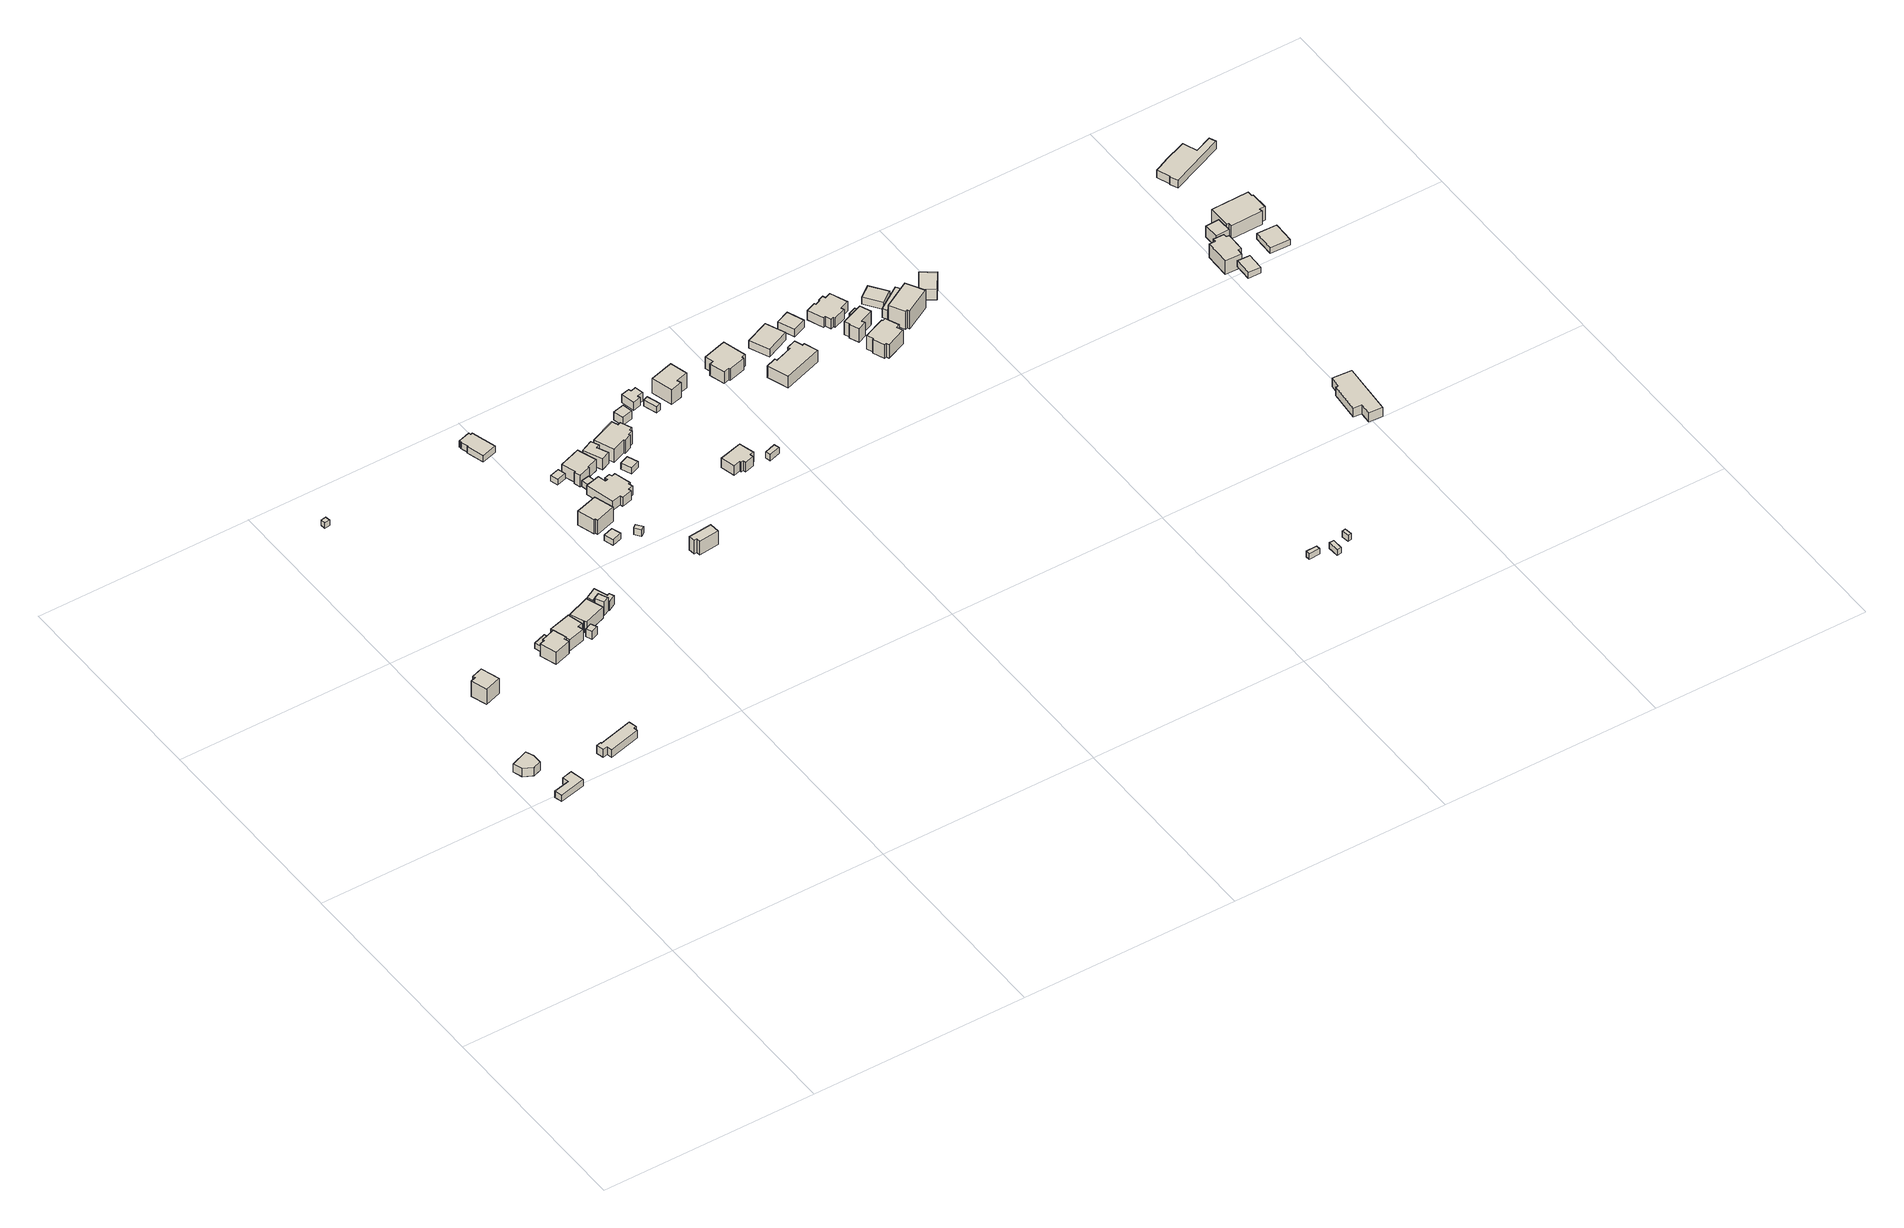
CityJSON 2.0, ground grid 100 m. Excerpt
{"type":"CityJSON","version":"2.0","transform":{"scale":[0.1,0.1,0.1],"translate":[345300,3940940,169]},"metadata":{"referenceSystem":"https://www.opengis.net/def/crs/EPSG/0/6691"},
"CityObjects":{
"building1":{"type":"Building","attributes":{"measuredHeight":4.9,"BuildingIDAttribute.prefecture":"14","BuildingIDAttribute.city":"14151","BuildingDetailAttribute.surveyYear":2015,"BuildingRiverFloodingRiskAttribute.description":"6","BuildingRiverFloodingRiskAttribute.rankOrg":"1","BuildingRiverFloodingRiskAttribute.depth":0.406,"BuildingRiverFloodingRiskAttribute.adminType":"2","BuildingRiverFloodingRiskAttribute.scale":"2","BuildingLandSlideRiskAttribute.description":"1","BuildingLandSlideRiskAttribute.areaType":"1"},"geometry":[{"type":"Solid","lod":"1","boundaries":[[[[0,1,2,3,4,5,6]],[[5,7,8,6]],[[4,9,7,5]],[[3,10,9,4]],[[2,11,10,3]],[[1,12,11,2]],[[0,13,12,1]],[[6,8,13,0]],[[7,9,10,11,12,13,8]]]]}]},
"building2":{"type":"Building","attributes":{"measuredHeight":4,"BuildingIDAttribute.prefecture":"14","BuildingIDAttribute.city":"14151","BuildingDetailAttribute.surveyYear":2015,"BuildingLandSlideRiskAttribute.description":"1","BuildingLandSlideRiskAttribute.areaType":"1"},"geometry":[{"type":"Solid","lod":"1","boundaries":[[[[14,15,16,17,18,19]],[[18,20,21,19]],[[17,22,20,18]],[[16,23,22,17]],[[15,24,23,16]],[[14,25,24,15]],[[19,21,25,14]],[[20,22,23,24,25,21]]]]}]},
"building3":{"type":"Building","attributes":{"usage":"411","measuredHeight":9.4,"storeysAboveGround":2,"BuildingIDAttribute.prefecture":"14","BuildingIDAttribute.city":"14151","BuildingDetailAttribute.totalFloorArea":116.6,"BuildingDetailAttribute.buildingFootprintArea":58.3,"BuildingDetailAttribute.buildingStructureType":"601","BuildingDetailAttribute.buildingStructureOrgType":"1","BuildingDetailAttribute.orgUsage":"10","BuildingDetailAttribute.surveyYear":2015},"geometry":[{"type":"Solid","lod":"1","boundaries":[[[[26,27,28,29,30,31]],[[30,32,33,31]],[[29,34,32,30]],[[28,35,34,29]],[[27,36,35,28]],[[26,37,36,27]],[[31,33,37,26]],[[32,34,35,36,37,33]]]]}]},
"building4":{"type":"Building","attributes":{"measuredHeight":6.6,"BuildingIDAttribute.prefecture":"14","BuildingIDAttribute.city":"14151","BuildingDetailAttribute.surveyYear":2015,"BuildingLandSlideRiskAttribute.description":"1","BuildingLandSlideRiskAttribute.areaType":"1"},"geometry":[{"type":"Solid","lod":"1","boundaries":[[[[38,39,40,41,42,43,44,45,46,47]],[[46,48,49,47]],[[45,50,48,46]],[[44,51,50,45]],[[43,52,51,44]],[[42,53,52,43]],[[41,54,53,42]],[[40,55,54,41]],[[39,56,55,40]],[[38,57,56,39]],[[47,49,57,38]],[[48,50,51,52,53,54,55,56,57,49]]]]}]},
"building5":{"type":"Building","attributes":{"measuredHeight":3.7,"BuildingIDAttribute.prefecture":"14","BuildingIDAttribute.city":"14151","BuildingDetailAttribute.surveyYear":2015},"geometry":[{"type":"Solid","lod":"1","boundaries":[[[[58,59,60,61]],[[60,62,63,61]],[[59,64,62,60]],[[58,65,64,59]],[[61,63,65,58]],[[62,64,65,63]]]]}]},
"building6":{"type":"Building","attributes":{"usage":"411","storeysAboveGround":1,"BuildingIDAttribute.prefecture":"14","BuildingIDAttribute.city":"14151","BuildingDetailAttribute.totalFloorArea":13.54,"BuildingDetailAttribute.buildingFootprintArea":13.54,"BuildingDetailAttribute.buildingStructureType":"601","BuildingDetailAttribute.buildingStructureOrgType":"1","BuildingDetailAttribute.orgUsage":"10","BuildingDetailAttribute.surveyYear":2015},"geometry":[{"type":"Solid","lod":"1","boundaries":[[[[66,67,68,69,70,71]],[[70,72,73,71]],[[69,74,72,70]],[[68,75,74,69]],[[67,76,75,68]],[[66,77,76,67]],[[71,73,77,66]],[[72,74,75,76,77,73]]]]}]},
"building7":{"type":"Building","attributes":{"usage":"411","measuredHeight":7.5,"storeysAboveGround":1,"BuildingIDAttribute.prefecture":"14","BuildingIDAttribute.city":"14151","BuildingDetailAttribute.totalFloorArea":79.47,"BuildingDetailAttribute.buildingFootprintArea":79.47,"BuildingDetailAttribute.buildingStructureType":"601","BuildingDetailAttribute.buildingStructureOrgType":"1","BuildingDetailAttribute.orgUsage":"10","BuildingDetailAttribute.surveyYear":2015},"geometry":[{"type":"Solid","lod":"1","boundaries":[[[[78,79,80,81,82,83,84,85,86,87]],[[86,88,89,87]],[[85,90,88,86]],[[84,91,90,85]],[[83,92,91,84]],[[82,93,92,83]],[[81,94,93,82]],[[80,95,94,81]],[[79,96,95,80]],[[78,97,96,79]],[[87,89,97,78]],[[88,90,91,92,93,94,95,96,97,89]]]]}]},
"building8":{"type":"Building","attributes":{"usage":"411","measuredHeight":8.2,"storeysAboveGround":1,"BuildingIDAttribute.prefecture":"14","BuildingIDAttribute.city":"14151","BuildingDetailAttribute.totalFloorArea":98.83,"BuildingDetailAttribute.buildingFootprintArea":98.83,"BuildingDetailAttribute.buildingStructureType":"601","BuildingDetailAttribute.buildingStructureOrgType":"1","BuildingDetailAttribute.orgUsage":"10","BuildingDetailAttribute.surveyYear":2015},"geometry":[{"type":"Solid","lod":"1","boundaries":[[[[98,99,100,101,102,103]],[[102,104,105,103]],[[101,106,104,102]],[[100,107,106,101]],[[99,108,107,100]],[[98,109,108,99]],[[103,105,109,98]],[[104,106,107,108,109,105]]]]}]},
"building9":{"type":"Building","attributes":{"usage":"411","measuredHeight":4.5,"storeysAboveGround":1,"BuildingIDAttribute.prefecture":"14","BuildingIDAttribute.city":"14151","BuildingDetailAttribute.totalFloorArea":10.91,"BuildingDetailAttribute.buildingFootprintArea":10.91,"BuildingDetailAttribute.buildingStructureType":"610","BuildingDetailAttribute.buildingStructureOrgType":"2","BuildingDetailAttribute.orgUsage":"10","BuildingDetailAttribute.surveyYear":2015,"BuildingRiverFloodingRiskAttribute.description":"6","BuildingRiverFloodingRiskAttribute.rankOrg":"2","BuildingRiverFloodingRiskAttribute.depth":0.643,"BuildingRiverFloodingRiskAttribute.adminType":"2","BuildingRiverFloodingRiskAttribute.scale":"2"},"geometry":[{"type":"Solid","lod":"1","boundaries":[[[[110,111,112,113]],[[112,114,115,113]],[[111,116,114,112]],[[110,117,116,111]],[[113,115,117,110]],[[114,116,117,115]]]]}]},
"building10":{"type":"Building","attributes":{"usage":"411","measuredHeight":7.4,"storeysAboveGround":1,"BuildingIDAttribute.prefecture":"14","BuildingIDAttribute.city":"14151","BuildingDetailAttribute.totalFloorArea":89.52,"BuildingDetailAttribute.buildingFootprintArea":89.52,"BuildingDetailAttribute.buildingStructureType":"601","BuildingDetailAttribute.buildingStructureOrgType":"1","BuildingDetailAttribute.orgUsage":"10","BuildingDetailAttribute.surveyYear":2015,"BuildingRiverFloodingRiskAttribute.description":"6","BuildingRiverFloodingRiskAttribute.rankOrg":"1","BuildingRiverFloodingRiskAttribute.depth":0.103,"BuildingRiverFloodingRiskAttribute.adminType":"2","BuildingRiverFloodingRiskAttribute.scale":"2"},"geometry":[{"type":"Solid","lod":"1","boundaries":[[[[118,119,120,121,122,123]],[[122,124,125,123]],[[121,126,124,122]],[[120,127,126,121]],[[119,128,127,120]],[[118,129,128,119]],[[123,125,129,118]],[[124,126,127,128,129,125]]]]}]},
"building11":{"type":"Building","attributes":{"usage":"411","measuredHeight":7.5,"storeysAboveGround":2,"BuildingIDAttribute.prefecture":"14","BuildingIDAttribute.city":"14151","BuildingDetailAttribute.totalFloorArea":23.48,"BuildingDetailAttribute.buildingFootprintArea":11.74,"BuildingDetailAttribute.buildingStructureType":"601","BuildingDetailAttribute.buildingStructureOrgType":"1","BuildingDetailAttribute.orgUsage":"10","BuildingDetailAttribute.surveyYear":2015},"geometry":[{"type":"Solid","lod":"1","boundaries":[[[[130,131,132,133,134]],[[133,135,136,134]],[[132,137,135,133]],[[131,138,137,132]],[[130,139,138,131]],[[134,136,139,130]],[[135,137,138,139,136]]]]}]},
"building12":{"type":"Building","attributes":{"measuredHeight":6.5,"BuildingIDAttribute.prefecture":"14","BuildingIDAttribute.city":"14151","BuildingDetailAttribute.surveyYear":2015},"geometry":[{"type":"Solid","lod":"1","boundaries":[[[[140,141,142,143,144,145,146,147]],[[146,148,149,147]],[[145,150,148,146]],[[144,151,150,145]],[[143,152,151,144]],[[142,153,152,143]],[[141,154,153,142]],[[140,155,154,141]],[[147,149,155,140]],[[148,150,151,152,153,154,155,149]]]]}]},
"building13":{"type":"Building","attributes":{"BuildingIDAttribute.prefecture":"14","BuildingIDAttribute.city":"14151","BuildingDetailAttribute.surveyYear":2015},"geometry":[{"type":"Solid","lod":"1","boundaries":[[[[156,157,158,159]],[[158,160,161,159]],[[157,162,160,158]],[[156,163,162,157]],[[159,161,163,156]],[[160,162,163,161]]]]}]},
"building14":{"type":"Building","attributes":{"usage":"422","measuredHeight":4,"storeysAboveGround":1,"BuildingIDAttribute.prefecture":"14","BuildingIDAttribute.city":"14151","BuildingDetailAttribute.totalFloorArea":91.36,"BuildingDetailAttribute.buildingFootprintArea":91.36,"BuildingDetailAttribute.buildingStructureType":"601","BuildingDetailAttribute.buildingStructureOrgType":"1","BuildingDetailAttribute.orgUsage":"138","BuildingDetailAttribute.surveyYear":2015,"BuildingLandSlideRiskAttribute.description":"1","BuildingLandSlideRiskAttribute.areaType":"1"},"geometry":[{"type":"Solid","lod":"1","boundaries":[[[[164,165,166,167,168,169,170,171,172,173]],[[172,174,175,173]],[[171,176,174,172]],[[170,177,176,171]],[[169,178,177,170]],[[168,179,178,169]],[[167,180,179,168]],[[166,181,180,167]],[[165,182,181,166]],[[164,183,182,165]],[[173,175,183,164]],[[174,176,177,178,179,180,181,182,183,175]]]]}]},
"building15":{"type":"Building","attributes":{"usage":"411","measuredHeight":8.7,"storeysAboveGround":2,"BuildingIDAttribute.prefecture":"14","BuildingIDAttribute.city":"14151","BuildingDetailAttribute.totalFloorArea":164.91,"BuildingDetailAttribute.buildingFootprintArea":82.45,"BuildingDetailAttribute.buildingStructureType":"601","BuildingDetailAttribute.buildingStructureOrgType":"1","BuildingDetailAttribute.orgUsage":"10","BuildingDetailAttribute.surveyYear":2015},"geometry":[{"type":"Solid","lod":"1","boundaries":[[[[184,185,186,187,188,189]],[[188,190,191,189]],[[187,192,190,188]],[[186,193,192,187]],[[185,194,193,186]],[[184,195,194,185]],[[189,191,195,184]],[[190,192,193,194,195,191]]]]}]},
"building16":{"type":"Building","attributes":{"measuredHeight":3.8,"BuildingIDAttribute.prefecture":"14","BuildingIDAttribute.city":"14151","BuildingDetailAttribute.surveyYear":2015},"geometry":[{"type":"Solid","lod":"1","boundaries":[[[[196,197,198,199]],[[198,200,201,199]],[[197,202,200,198]],[[196,203,202,197]],[[199,201,203,196]],[[200,202,203,201]]]]}]},
"building17":{"type":"Building","attributes":{"BuildingIDAttribute.prefecture":"14","BuildingIDAttribute.city":"14151","BuildingDetailAttribute.surveyYear":2015},"geometry":[{"type":"Solid","lod":"1","boundaries":[[[[204,205,206,207]],[[206,208,209,207]],[[205,210,208,206]],[[204,211,210,205]],[[207,209,211,204]],[[208,210,211,209]]]]}]},
"building18":{"type":"Building","attributes":{"BuildingIDAttribute.prefecture":"14","BuildingIDAttribute.city":"14151","BuildingDetailAttribute.surveyYear":2015},"geometry":[{"type":"Solid","lod":"1","boundaries":[[[[212,213,214,215]],[[214,216,217,215]],[[213,218,216,214]],[[212,219,218,213]],[[215,217,219,212]],[[216,218,219,217]]]]}]},
"building19":{"type":"Building","attributes":{"usage":"411","measuredHeight":6.5,"storeysAboveGround":1,"BuildingIDAttribute.prefecture":"14","BuildingIDAttribute.city":"14151","BuildingDetailAttribute.totalFloorArea":161.76,"BuildingDetailAttribute.buildingFootprintArea":161.76,"BuildingDetailAttribute.buildingStructureType":"601","BuildingDetailAttribute.buildingStructureOrgType":"1","BuildingDetailAttribute.orgUsage":"10","BuildingDetailAttribute.surveyYear":2015},"geometry":[{"type":"Solid","lod":"1","boundaries":[[[[220,221,222,223,224,225,226,227,228,229,230,231,232,233,234,235]],[[234,236,237,235]],[[233,238,236,234]],[[232,239,238,233]],[[231,240,239,232]],[[230,241,240,231]],[[229,242,241,230]],[[228,243,242,229]],[[227,244,243,228]],[[226,245,244,227]],[[225,246,245,226]],[[224,247,246,225]],[[223,248,247,224]],[[222,249,248,223]],[[221,250,249,222]],[[220,251,250,221]],[[235,237,251,220]],[[236,238,239,240,241,242,243,244,245,246,247,248,249,250,251,237]]]]}]},
"building20":{"type":"Building","attributes":{"usage":"411","measuredHeight":17.5,"storeysAboveGround":1,"BuildingIDAttribute.prefecture":"14","BuildingIDAttribute.city":"14151","BuildingDetailAttribute.totalFloorArea":100.57,"BuildingDetailAttribute.buildingFootprintArea":100.57,"BuildingDetailAttribute.buildingStructureType":"601","BuildingDetailAttribute.buildingStructureOrgType":"1","BuildingDetailAttribute.orgUsage":"10","BuildingDetailAttribute.surveyYear":2015},"geometry":[{"type":"Solid","lod":"1","boundaries":[[[[252,253,254,255,256,257,258,259]],[[258,260,261,259]],[[257,262,260,258]],[[256,263,262,257]],[[255,264,263,256]],[[254,265,264,255]],[[253,266,265,254]],[[252,267,266,253]],[[259,261,267,252]],[[260,262,263,264,265,266,267,261]]]]}]},
"building21":{"type":"Building","attributes":{"usage":"422","measuredHeight":8.5,"storeysAboveGround":1,"BuildingIDAttribute.prefecture":"14","BuildingIDAttribute.city":"14151","BuildingDetailAttribute.totalFloorArea":48.65,"BuildingDetailAttribute.buildingFootprintArea":48.65,"BuildingDetailAttribute.buildingStructureType":"601","BuildingDetailAttribute.buildingStructureOrgType":"1","BuildingDetailAttribute.orgUsage":"137","BuildingDetailAttribute.surveyYear":2015,"BuildingRiverFloodingRiskAttribute.description":"6","BuildingRiverFloodingRiskAttribute.rankOrg":"2","BuildingRiverFloodingRiskAttribute.depth":0.712,"BuildingRiverFloodingRiskAttribute.adminType":"2","BuildingRiverFloodingRiskAttribute.scale":"2"},"geometry":[{"type":"Solid","lod":"1","boundaries":[[[[268,269,270,271,272,273]],[[272,274,275,273]],[[271,276,274,272]],[[270,277,276,271]],[[269,278,277,270]],[[268,279,278,269]],[[273,275,279,268]],[[274,276,277,278,279,275]]]]}]},
"building22":{"type":"Building","attributes":{"usage":"411","measuredHeight":15.9,"storeysAboveGround":2,"BuildingIDAttribute.prefecture":"14","BuildingIDAttribute.city":"14151","BuildingDetailAttribute.totalFloorArea":90.18,"BuildingDetailAttribute.buildingFootprintArea":45.09,"BuildingDetailAttribute.buildingStructureType":"610","BuildingDetailAttribute.buildingStructureOrgType":"2","BuildingDetailAttribute.orgUsage":"10","BuildingDetailAttribute.surveyYear":2015},"geometry":[{"type":"Solid","lod":"1","boundaries":[[[[280,281,282,283,284,285]],[[284,286,287,285]],[[283,288,286,284]],[[282,289,288,283]],[[281,290,289,282]],[[280,291,290,281]],[[285,287,291,280]],[[286,288,289,290,291,287]]]]}]},
"building23":{"type":"Building","attributes":{"usage":"411","measuredHeight":3.5,"storeysAboveGround":1,"BuildingIDAttribute.prefecture":"14","BuildingIDAttribute.city":"14151","BuildingDetailAttribute.totalFloorArea":22.89,"BuildingDetailAttribute.buildingFootprintArea":22.89,"BuildingDetailAttribute.buildingStructureType":"601","BuildingDetailAttribute.buildingStructureOrgType":"1","BuildingDetailAttribute.orgUsage":"10","BuildingDetailAttribute.surveyYear":2015},"geometry":[{"type":"Solid","lod":"1","boundaries":[[[[292,293,294,295]],[[294,296,297,295]],[[293,298,296,294]],[[292,299,298,293]],[[295,297,299,292]],[[296,298,299,297]]]]}]},
"building24":{"type":"Building","attributes":{"usage":"411","measuredHeight":13.7,"storeysAboveGround":2,"BuildingIDAttribute.prefecture":"14","BuildingIDAttribute.city":"14151","BuildingDetailAttribute.totalFloorArea":227.08,"BuildingDetailAttribute.buildingFootprintArea":113.54,"BuildingDetailAttribute.buildingStructureType":"601","BuildingDetailAttribute.buildingStructureOrgType":"1","BuildingDetailAttribute.orgUsage":"10","BuildingDetailAttribute.surveyYear":2015},"geometry":[{"type":"Solid","lod":"1","boundaries":[[[[300,301,302,303,304,305,306,307,308,309,310,311]],[[310,312,313,311]],[[309,314,312,310]],[[308,315,314,309]],[[307,316,315,308]],[[306,317,316,307]],[[305,318,317,306]],[[304,319,318,305]],[[303,320,319,304]],[[302,321,320,303]],[[301,322,321,302]],[[300,323,322,301]],[[311,313,323,300]],[[312,314,315,316,317,318,319,320,321,322,323,313]]]]}]},
"building25":{"type":"Building","attributes":{"measuredHeight":4.6,"BuildingIDAttribute.prefecture":"14","BuildingIDAttribute.city":"14151","BuildingDetailAttribute.surveyYear":2015},"geometry":[{"type":"Solid","lod":"1","boundaries":[[[[324,325,326,327]],[[326,328,329,327]],[[325,330,328,326]],[[324,331,330,325]],[[327,329,331,324]],[[328,330,331,329]]]]}]},
"building26":{"type":"Building","attributes":{"measuredHeight":4.6,"BuildingIDAttribute.prefecture":"14","BuildingIDAttribute.city":"14151","BuildingDetailAttribute.surveyYear":2015},"geometry":[{"type":"Solid","lod":"1","boundaries":[[[[332,333,334,335,336,337,338,339]],[[338,340,341,339]],[[337,342,340,338]],[[336,343,342,337]],[[335,344,343,336]],[[334,345,344,335]],[[333,346,345,334]],[[332,347,346,333]],[[339,341,347,332]],[[340,342,343,344,345,346,347,341]]]]}]},
"building27":{"type":"Building","attributes":{"usage":"411","measuredHeight":6.3,"storeysAboveGround":1,"BuildingIDAttribute.prefecture":"14","BuildingIDAttribute.city":"14151","BuildingDetailAttribute.totalFloorArea":85.86,"BuildingDetailAttribute.buildingFootprintArea":85.86,"BuildingDetailAttribute.buildingStructureType":"601","BuildingDetailAttribute.buildingStructureOrgType":"1","BuildingDetailAttribute.orgUsage":"10","BuildingDetailAttribute.surveyYear":2015},"geometry":[{"type":"Solid","lod":"1","boundaries":[[[[348,349,350,351,352,353,354,355,356,357]],[[356,358,359,357]],[[355,360,358,356]],[[354,361,360,355]],[[353,362,361,354]],[[352,363,362,353]],[[351,364,363,352]],[[350,365,364,351]],[[349,366,365,350]],[[348,367,366,349]],[[357,359,367,348]],[[358,360,361,362,363,364,365,366,367,359]]]]}]},
"building28":{"type":"Building","attributes":{"measuredHeight":3.7,"BuildingIDAttribute.prefecture":"14","BuildingIDAttribute.city":"14151","BuildingDetailAttribute.surveyYear":2015},"geometry":[{"type":"Solid","lod":"1","boundaries":[[[[368,369,370,371]],[[370,372,373,371]],[[369,374,372,370]],[[368,375,374,369]],[[371,373,375,368]],[[372,374,375,373]]]]}]},
"building29":{"type":"Building","attributes":{"measuredHeight":3.9,"BuildingIDAttribute.prefecture":"14","BuildingIDAttribute.city":"14151","BuildingDetailAttribute.surveyYear":2015,"BuildingRiverFloodingRiskAttribute.description":"6","BuildingRiverFloodingRiskAttribute.rankOrg":"1","BuildingRiverFloodingRiskAttribute.depth":0.369,"BuildingRiverFloodingRiskAttribute.adminType":"2","BuildingRiverFloodingRiskAttribute.scale":"2"},"geometry":[{"type":"Solid","lod":"1","boundaries":[[[[376,377,378,379]],[[378,380,381,379]],[[377,382,380,378]],[[376,383,382,377]],[[379,381,383,376]],[[380,382,383,381]]]]}]},
"building30":{"type":"Building","attributes":{"usage":"411","measuredHeight":9.1,"storeysAboveGround":2,"BuildingIDAttribute.prefecture":"14","BuildingIDAttribute.city":"14151","BuildingDetailAttribute.totalFloorArea":309.6,"BuildingDetailAttribute.buildingFootprintArea":154.8,"BuildingDetailAttribute.buildingStructureType":"601","BuildingDetailAttribute.buildingStructureOrgType":"1","BuildingDetailAttribute.orgUsage":"10","BuildingDetailAttribute.surveyYear":2015},"geometry":[{"type":"Solid","lod":"1","boundaries":[[[[384,385,386,387,388,389]],[[388,390,391,389]],[[387,392,390,388]],[[386,393,392,387]],[[385,394,393,386]],[[384,395,394,385]],[[389,391,395,384]],[[390,392,393,394,395,391]]]]}]},
"building31":{"type":"Building","attributes":{"usage":"411","measuredHeight":8.5,"storeysAboveGround":2,"BuildingIDAttribute.prefecture":"14","BuildingIDAttribute.city":"14151","BuildingDetailAttribute.totalFloorArea":248.22,"BuildingDetailAttribute.buildingFootprintArea":124.11,"BuildingDetailAttribute.buildingStructureType":"601","BuildingDetailAttribute.buildingStructureOrgType":"1","BuildingDetailAttribute.orgUsage":"10","BuildingDetailAttribute.surveyYear":2015},"geometry":[{"type":"Solid","lod":"1","boundaries":[[[[396,397,398,399,400,401,402,403,404,405]],[[404,406,407,405]],[[403,408,406,404]],[[402,409,408,403]],[[401,410,409,402]],[[400,411,410,401]],[[399,412,411,400]],[[398,413,412,399]],[[397,414,413,398]],[[396,415,414,397]],[[405,407,415,396]],[[406,408,409,410,411,412,413,414,415,407]]]]}]},
"building32":{"type":"Building","attributes":{"usage":"411","measuredHeight":7.8,"storeysAboveGround":1,"BuildingIDAttribute.prefecture":"14","BuildingIDAttribute.city":"14151","BuildingDetailAttribute.totalFloorArea":186.85,"BuildingDetailAttribute.buildingFootprintArea":186.85,"BuildingDetailAttribute.buildingStructureType":"601","BuildingDetailAttribute.buildingStructureOrgType":"1","BuildingDetailAttribute.orgUsage":"10","BuildingDetailAttribute.surveyYear":2015},"geometry":[{"type":"Solid","lod":"1","boundaries":[[[[416,417,418,419,420,421,422,423,424,425]],[[424,426,427,425]],[[423,428,426,424]],[[422,429,428,423]],[[421,430,429,422]],[[420,431,430,421]],[[419,432,431,420]],[[418,433,432,419]],[[417,434,433,418]],[[416,435,434,417]],[[425,427,435,416]],[[426,428,429,430,431,432,433,434,435,427]]]]}]},
"building33":{"type":"Building","attributes":{"usage":"411","measuredHeight":5,"storeysAboveGround":1,"BuildingIDAttribute.prefecture":"14","BuildingIDAttribute.city":"14151","BuildingDetailAttribute.totalFloorArea":115.65,"BuildingDetailAttribute.buildingFootprintArea":115.65,"BuildingDetailAttribute.buildingStructureType":"601","BuildingDetailAttribute.buildingStructureOrgType":"1","BuildingDetailAttribute.orgUsage":"10","BuildingDetailAttribute.surveyYear":2015},"geometry":[{"type":"Solid","lod":"1","boundaries":[[[[436,437,438,439]],[[438,440,441,439]],[[437,442,440,438]],[[436,443,442,437]],[[439,441,443,436]],[[440,442,443,441]]]]}]},
"building34":{"type":"Building","attributes":{"measuredHeight":3.5,"BuildingIDAttribute.prefecture":"14","BuildingIDAttribute.city":"14151","BuildingDetailAttribute.surveyYear":2015},"geometry":[{"type":"Solid","lod":"1","boundaries":[[[[444,445,446,447]],[[446,448,449,447]],[[445,450,448,446]],[[444,451,450,445]],[[447,449,451,444]],[[448,450,451,449]]]]}]},
"building35":{"type":"Building","attributes":{"usage":"411","measuredHeight":4.7,"storeysAboveGround":1,"BuildingIDAttribute.prefecture":"14","BuildingIDAttribute.city":"14151","BuildingDetailAttribute.totalFloorArea":53.31,"BuildingDetailAttribute.buildingFootprintArea":53.31,"BuildingDetailAttribute.buildingStructureType":"601","BuildingDetailAttribute.buildingStructureOrgType":"1","BuildingDetailAttribute.orgUsage":"10","BuildingDetailAttribute.surveyYear":2015},"geometry":[{"type":"Solid","lod":"1","boundaries":[[[[452,453,454,455]],[[454,456,457,455]],[[453,458,456,454]],[[452,459,458,453]],[[455,457,459,452]],[[456,458,459,457]]]]}]},
"building36":{"type":"Building","attributes":{"measuredHeight":3.2,"BuildingIDAttribute.prefecture":"14","BuildingIDAttribute.city":"14151","BuildingDetailAttribute.surveyYear":2015},"geometry":[{"type":"Solid","lod":"1","boundaries":[[[[460,461,462,463]],[[462,464,465,463]],[[461,466,464,462]],[[460,467,466,461]],[[463,465,467,460]],[[464,466,467,465]]]]}]},
"building37":{"type":"Building","attributes":{"measuredHeight":3.7,"BuildingIDAttribute.prefecture":"14","BuildingIDAttribute.city":"14151","BuildingDetailAttribute.surveyYear":2015},"geometry":[{"type":"Solid","lod":"1","boundaries":[[[[468,469,470,471]],[[470,472,473,471]],[[469,474,472,470]],[[468,475,474,469]],[[471,473,475,468]],[[472,474,475,473]]]]}]},
"building38":{"type":"Building","attributes":{"usage":"411","measuredHeight":8.6,"storeysAboveGround":2,"BuildingIDAttribute.prefecture":"14","BuildingIDAttribute.city":"14151","BuildingDetailAttribute.totalFloorArea":226.83,"BuildingDetailAttribute.buildingFootprintArea":113.41,"BuildingDetailAttribute.buildingStructureType":"601","BuildingDetailAttribute.buildingStructureOrgType":"1","BuildingDetailAttribute.orgUsage":"10","BuildingDetailAttribute.surveyYear":2015},"geometry":[{"type":"Solid","lod":"1","boundaries":[[[[476,477,478,479,480,481,482,483,484,485,486,487,488,489,490,491]],[[490,492,493,491]],[[489,494,492,490]],[[488,495,494,489]],[[487,496,495,488]],[[486,497,496,487]],[[485,498,497,486]],[[484,499,498,485]],[[483,500,499,484]],[[482,501,500,483]],[[481,502,501,482]],[[480,503,502,481]],[[479,504,503,480]],[[478,505,504,479]],[[477,506,505,478]],[[476,507,506,477]],[[491,493,507,476]],[[492,494,495,496,497,498,499,500,501,502,503,504,505,506,507,493]]]]}]},
"building39":{"type":"Building","attributes":{"usage":"411","measuredHeight":8.1,"storeysAboveGround":2,"BuildingIDAttribute.prefecture":"14","BuildingIDAttribute.city":"14151","BuildingDetailAttribute.totalFloorArea":117.48,"BuildingDetailAttribute.buildingFootprintArea":58.74,"BuildingDetailAttribute.buildingStructureType":"601","BuildingDetailAttribute.buildingStructureOrgType":"1","BuildingDetailAttribute.orgUsage":"10","BuildingDetailAttribute.surveyYear":2015},"geometry":[{"type":"Solid","lod":"1","boundaries":[[[[508,509,510,511,512,513,514,515,516]],[[515,517,518,516]],[[514,519,517,515]],[[513,520,519,514]],[[512,521,520,513]],[[511,522,521,512]],[[510,523,522,511]],[[509,524,523,510]],[[508,525,524,509]],[[516,518,525,508]],[[517,519,520,521,522,523,524,525,518]]]]}]},
"building40":{"type":"Building","attributes":{"usage":"411","measuredHeight":9.4,"storeysAboveGround":2,"BuildingIDAttribute.prefecture":"14","BuildingIDAttribute.city":"14151","BuildingDetailAttribute.totalFloorArea":210.56,"BuildingDetailAttribute.buildingFootprintArea":105.28,"BuildingDetailAttribute.buildingStructureType":"601","BuildingDetailAttribute.buildingStructureOrgType":"1","BuildingDetailAttribute.orgUsage":"10","BuildingDetailAttribute.surveyYear":2015,"BuildingRiverFloodingRiskAttribute.description":"6","BuildingRiverFloodingRiskAttribute.rankOrg":"1","BuildingRiverFloodingRiskAttribute.depth":0.312,"BuildingRiverFloodingRiskAttribute.adminType":"2","BuildingRiverFloodingRiskAttribute.scale":"2"},"geometry":[{"type":"Solid","lod":"1","boundaries":[[[[526,527,528,529,530,531,532,533,534,535,536,537]],[[536,538,539,537]],[[535,540,538,536]],[[534,541,540,535]],[[533,542,541,534]],[[532,543,542,533]],[[531,544,543,532]],[[530,545,544,531]],[[529,546,545,530]],[[528,547,546,529]],[[527,548,547,528]],[[526,549,548,527]],[[537,539,549,526]],[[538,540,541,542,543,544,545,546,547,548,549,539]]]]}]},
"building41":{"type":"Building","attributes":{"BuildingIDAttribute.prefecture":"14","BuildingIDAttribute.city":"14151","BuildingDetailAttribute.surveyYear":2015},"geometry":[{"type":"Solid","lod":"1","boundaries":[[[[550,551,552,553]],[[552,554,555,553]],[[551,556,554,552]],[[550,557,556,551]],[[553,555,557,550]],[[554,556,557,555]]]]}]},
"building42":{"type":"Building","attributes":{"usage":"411","measuredHeight":4.2,"storeysAboveGround":1,"BuildingIDAttribute.prefecture":"14","BuildingIDAttribute.city":"14151","BuildingDetailAttribute.totalFloorArea":60.83,"BuildingDetailAttribute.buildingFootprintArea":60.83,"BuildingDetailAttribute.buildingStructureType":"610","BuildingDetailAttribute.buildingStructureOrgType":"2","BuildingDetailAttribute.orgUsage":"10","BuildingDetailAttribute.surveyYear":2015},"geometry":[{"type":"Solid","lod":"1","boundaries":[[[[558,559,560,561]],[[560,562,563,561]],[[559,564,562,560]],[[558,565,564,559]],[[561,563,565,558]],[[562,564,565,563]]]]}]},
"building43":{"type":"Building","attributes":{"measuredHeight":6.9,"BuildingIDAttribute.prefecture":"14","BuildingIDAttribute.city":"14151","BuildingDetailAttribute.surveyYear":2015},"geometry":[{"type":"Solid","lod":"1","boundaries":[[[[566,567,568,569,570]],[[569,571,572,570]],[[568,573,571,569]],[[567,574,573,568]],[[566,575,574,567]],[[570,572,575,566]],[[571,573,574,575,572]]]]}]},
"building44":{"type":"Building","attributes":{"usage":"411","measuredHeight":11,"storeysAboveGround":2,"BuildingIDAttribute.prefecture":"14","BuildingIDAttribute.city":"14151","BuildingDetailAttribute.totalFloorArea":222.51,"BuildingDetailAttribute.buildingFootprintArea":111.26,"BuildingDetailAttribute.buildingStructureType":"601","BuildingDetailAttribute.buildingStructureOrgType":"1","BuildingDetailAttribute.orgUsage":"10","BuildingDetailAttribute.surveyYear":2015,"BuildingRiverFloodingRiskAttribute.description":"6","BuildingRiverFloodingRiskAttribute.rankOrg":"2","BuildingRiverFloodingRiskAttribute.depth":1.1,"BuildingRiverFloodingRiskAttribute.adminType":"2","BuildingRiverFloodingRiskAttribute.scale":"2"},"geometry":[{"type":"Solid","lod":"1","boundaries":[[[[576,577,578,579,580,581]],[[580,582,583,581]],[[579,584,582,580]],[[578,585,584,579]],[[577,586,585,578]],[[576,587,586,577]],[[581,583,587,576]],[[582,584,585,586,587,583]]]]}]},
"building45":{"type":"Building","attributes":{"usage":"411","measuredHeight":8.7,"storeysAboveGround":2,"BuildingIDAttribute.prefecture":"14","BuildingIDAttribute.city":"14151","BuildingDetailAttribute.totalFloorArea":126.67,"BuildingDetailAttribute.buildingFootprintArea":63.34,"BuildingDetailAttribute.buildingStructureType":"601","BuildingDetailAttribute.buildingStructureOrgType":"1","BuildingDetailAttribute.orgUsage":"10","BuildingDetailAttribute.surveyYear":2015,"BuildingRiverFloodingRiskAttribute.description":"6","BuildingRiverFloodingRiskAttribute.rankOrg":"2","BuildingRiverFloodingRiskAttribute.depth":0.733,"BuildingRiverFloodingRiskAttribute.adminType":"2","BuildingRiverFloodingRiskAttribute.scale":"2"},"geometry":[{"type":"Solid","lod":"1","boundaries":[[[[588,589,590,591]],[[590,592,593,591]],[[589,594,592,590]],[[588,595,594,589]],[[591,593,595,588]],[[592,594,595,593]]]]}]},
"building46":{"type":"Building","attributes":{"usage":"451","measuredHeight":9.1,"storeysAboveGround":1,"BuildingIDAttribute.prefecture":"14","BuildingIDAttribute.city":"14151","BuildingDetailAttribute.totalFloorArea":227.76,"BuildingDetailAttribute.buildingFootprintArea":227.76,"BuildingDetailAttribute.buildingStructureType":"601","BuildingDetailAttribute.buildingStructureOrgType":"1","BuildingDetailAttribute.orgUsage":"200","BuildingDetailAttribute.surveyYear":2015},"geometry":[{"type":"Solid","lod":"1","boundaries":[[[[596,597,598,599,600,601,602,603]],[[602,604,605,603]],[[601,606,604,602]],[[600,607,606,601]],[[599,608,607,600]],[[598,609,608,599]],[[597,610,609,598]],[[596,611,610,597]],[[603,605,611,596]],[[604,606,607,608,609,610,611,605]]]]}]},
"building47":{"type":"Building","attributes":{"usage":"411","measuredHeight":4.5,"storeysAboveGround":1,"BuildingIDAttribute.prefecture":"14","BuildingIDAttribute.city":"14151","BuildingDetailAttribute.totalFloorArea":47.56,"BuildingDetailAttribute.buildingFootprintArea":47.56,"BuildingDetailAttribute.buildingStructureType":"601","BuildingDetailAttribute.buildingStructureOrgType":"1","BuildingDetailAttribute.orgUsage":"10","BuildingDetailAttribute.surveyYear":2015},"geometry":[{"type":"Solid","lod":"1","boundaries":[[[[612,613,614,615]],[[614,616,617,615]],[[613,618,616,614]],[[612,619,618,613]],[[615,617,619,612]],[[616,618,619,617]]]]}]},
"building48":{"type":"Building","attributes":{"usage":"411","measuredHeight":8.4,"storeysAboveGround":2,"BuildingIDAttribute.prefecture":"14","BuildingIDAttribute.city":"14151","BuildingDetailAttribute.totalFloorArea":189.49,"BuildingDetailAttribute.buildingFootprintArea":94.74,"BuildingDetailAttribute.buildingStructureType":"601","BuildingDetailAttribute.buildingStructureOrgType":"1","BuildingDetailAttribute.orgUsage":"10","BuildingDetailAttribute.surveyYear":2015},"geometry":[{"type":"Solid","lod":"1","boundaries":[[[[620,621,622,623,624,625,626,627,628,629]],[[628,630,631,629]],[[627,632,630,628]],[[626,633,632,627]],[[625,634,633,626]],[[624,635,634,625]],[[623,636,635,624]],[[622,637,636,623]],[[621,638,637,622]],[[620,639,638,621]],[[629,631,639,620]],[[630,632,633,634,635,636,637,638,639,631]]]]}]},
"building49":{"type":"Building","attributes":{"usage":"411","measuredHeight":6.7,"storeysAboveGround":1,"BuildingIDAttribute.prefecture":"14","BuildingIDAttribute.city":"14151","BuildingDetailAttribute.totalFloorArea":45.95,"BuildingDetailAttribute.buildingFootprintArea":45.95,"BuildingDetailAttribute.buildingStructureType":"601","BuildingDetailAttribute.buildingStructureOrgType":"1","BuildingDetailAttribute.orgUsage":"10","BuildingDetailAttribute.surveyYear":2015},"geometry":[{"type":"Solid","lod":"1","boundaries":[[[[640,641,642,643]],[[642,644,645,643]],[[641,646,644,642]],[[640,647,646,641]],[[643,645,647,640]],[[644,646,647,645]]]]}]},
"building50":{"type":"Building","attributes":{"usage":"411","storeysAboveGround":1,"BuildingIDAttribute.prefecture":"14","BuildingIDAttribute.city":"14151","BuildingDetailAttribute.totalFloorArea":93.79,"BuildingDetailAttribute.buildingFootprintArea":93.79,"BuildingDetailAttribute.buildingStructureType":"601","BuildingDetailAttribute.buildingStructureOrgType":"1","BuildingDetailAttribute.orgUsage":"10","BuildingDetailAttribute.surveyYear":2015},"geometry":[{"type":"Solid","lod":"1","boundaries":[[[[648,649,650,651]],[[650,652,653,651]],[[649,654,652,650]],[[648,655,654,649]],[[651,653,655,648]],[[652,654,655,653]]]]}]},
"building51":{"type":"Building","attributes":{"usage":"411","measuredHeight":9.3,"storeysAboveGround":2,"BuildingIDAttribute.prefecture":"14","BuildingIDAttribute.city":"14151","BuildingDetailAttribute.totalFloorArea":367.37,"BuildingDetailAttribute.buildingFootprintArea":183.68,"BuildingDetailAttribute.buildingStructureType":"601","BuildingDetailAttribute.buildingStructureOrgType":"1","BuildingDetailAttribute.orgUsage":"10","BuildingDetailAttribute.surveyYear":2015},"geometry":[{"type":"Solid","lod":"1","boundaries":[[[[656,657,658,659,660,661,662,663,664,665]],[[664,666,667,665]],[[663,668,666,664]],[[662,669,668,663]],[[661,670,669,662]],[[660,671,670,661]],[[659,672,671,660]],[[658,673,672,659]],[[657,674,673,658]],[[656,675,674,657]],[[665,667,675,656]],[[666,668,669,670,671,672,673,674,675,667]]]]}]},
"building52":{"type":"Building","attributes":{"usage":"431","measuredHeight":4.7,"storeysAboveGround":1,"BuildingIDAttribute.prefecture":"14","BuildingIDAttribute.city":"14151","BuildingDetailAttribute.totalFloorArea":225.6,"BuildingDetailAttribute.buildingFootprintArea":225.6,"BuildingDetailAttribute.buildingStructureType":"610","BuildingDetailAttribute.buildingStructureOrgType":"2","BuildingDetailAttribute.orgUsage":"143","BuildingDetailAttribute.surveyYear":2015},"geometry":[{"type":"Solid","lod":"1","boundaries":[[[[676,677,678,679,680,681,682,683,684,685,686]],[[685,687,688,686]],[[684,689,687,685]],[[683,690,689,684]],[[682,691,690,683]],[[681,692,691,682]],[[680,693,692,681]],[[679,694,693,680]],[[678,695,694,679]],[[677,696,695,678]],[[676,697,696,677]],[[686,688,697,676]],[[687,689,690,691,692,693,694,695,696,697,688]]]]}]}
},
"vertices":[
[90,1173,82],[104,1137,82],[104,1136,82],[104,1091,82],[67,1078,82],[25,1099,82],[9,1142,82],[25,1099,126],[9,1142,126],[67,1078,126],[104,1091,126],[104,1136,126],[104,1137,126],[90,1173,126],
[67,883,93],[58,919,93],[133,936,93],[126,966,93],[174,977,93],[189,912,93],[174,977,127],[189,912,127],[126,966,127],[133,936,127],[58,919,127],[67,883,127],
[202,1526,108],[125,1502,108],[101,1575,108],[125,1583,108],[121,1595,108],[174,1612,108],[121,1595,190],[174,1612,190],[125,1583,190],[101,1575,190],[125,1502,190],[202,1526,190],
[524,1088,84],[534,1051,84],[521,1048,84],[525,1030,84],[378,992,84],[372,1017,84],[351,1012,84],[342,1047,84],[365,1053,84],[367,1048,84],[365,1053,126],[367,1048,126],[342,1047,126],[351,1012,126],[372,1017,126],[378,992,126],[525,1030,126],[521,1048,126],[534,1051,126],[524,1088,126],
[152,2680,163],[155,2657,163],[131,2654,163],[128,2677,163],[131,2654,193],[128,2677,193],[155,2657,193],[152,2680,193],
[529,1694,96],[534,1676,96],[503,1666,96],[505,1658,96],[479,1650,96],[471,1675,96],[479,1650,126],[471,1675,126],[505,1658,126],[503,1666,126],[534,1676,126],[529,1694,126],
[504,1573,71],[479,1650,71],[505,1658,71],[503,1666,71],[534,1676,71],[545,1680,71],[567,1687,71],[587,1625,71],[575,1621,71],[582,1598,71],[575,1621,136],[582,1598,136],[587,1625,136],[567,1687,136],[545,1680,136],[534,1676,136],[503,1666,136],[505,1658,136],[479,1650,136],[504,1573,136],
[669,1733,70],[688,1662,70],[665,1656,70],[671,1631,70],[593,1610,70],[567,1706,70],[593,1610,128],[567,1706,128],[671,1631,128],[665,1656,128],[688,1662,128],[669,1733,128],
[728,1664,62],[741,1636,62],[709,1622,62],[696,1650,62],[709,1622,104],[696,1650,104],[741,1636,104],[728,1664,104],
[785,1778,60],[813,1702,60],[710,1665,60],[706,1675,60],[704,1675,60],[680,1739,60],[704,1675,122],[680,1739,122],[706,1675,122],[710,1665,122],[813,1702,122],[785,1778,122],
[806,1752,60],[834,1766,60],[847,1738,60],[853,1725,60],[825,1712,60],[853,1725,133],[825,1712,133],[847,1738,133],[834,1766,133],[806,1752,133],
[873,1760,62],[884,1765,62],[893,1743,62],[860,1724,62],[836,1780,62],[807,1766,62],[800,1794,62],[851,1821,62],[800,1794,109],[851,1821,109],[807,1766,109],[836,1780,109],[860,1724,109],[893,1743,109],[884,1765,109],[873,1760,109],
[1115,2025,82],[1068,2010,82],[1054,2053,82],[1101,2068,82],[1054,2053,112],[1101,2068,112],[1068,2010,112],[1115,2025,112],
[944,2659,146],[873,2639,146],[850,2718,146],[854,2719,146],[844,2753,146],[846,2754,146],[843,2764,146],[899,2780,146],[902,2769,146],[911,2772,146],[902,2769,180],[911,2772,180],[899,2780,180],[843,2764,180],[846,2754,180],[844,2753,180],[854,2719,180],[850,2718,180],[873,2639,180],[944,2659,180],
[1111,2204,94],[1139,2114,94],[1046,2085,94],[1042,2097,94],[1036,2095,94],[1011,2174,94],[1036,2095,171],[1011,2174,171],[1042,2097,171],[1046,2085,171],[1139,2114,171],[1111,2204,171],
[1212,2008,76],[1194,1994,76],[1173,2022,76],[1191,2036,76],[1173,2022,112],[1191,2036,112],[1194,1994,112],[1212,2008,112],
[1097,2442,113],[1107,2407,113],[1062,2394,113],[1052,2429,113],[1062,2394,143],[1052,2429,143],[1107,2407,143],[1097,2442,143],
[1179,2348,107],[1185,2317,107],[1147,2310,107],[1141,2341,107],[1147,2310,137],[1141,2341,137],[1185,2317,137],[1179,2348,137],
[1137,2300,97],[1204,2316,97],[1213,2280,97],[1225,2283,97],[1221,2296,97],[1247,2303,97],[1251,2290,97],[1268,2295,97],[1288,2218,97],[1280,2215,97],[1285,2195,97],[1262,2189,97],[1266,2175,97],[1216,2163,97],[1213,2176,97],[1170,2165,97],[1213,2176,146],[1170,2165,146],[1216,2163,146],[1266,2175,146],[1262,2189,146],[1285,2195,146],[1280,2215,146],[1288,2218,146],[1268,2295,146],[1251,2290,146],[1247,2303,146],[1221,2296,146],[1225,2283,146],[1213,2280,146],[1204,2316,146],[1137,2300,146],
[1212,2476,101],[1242,2389,101],[1192,2372,101],[1194,2367,101],[1138,2347,101],[1128,2376,101],[1136,2378,101],[1114,2442,101],[1136,2378,161],[1114,2442,161],[1128,2376,161],[1138,2347,161],[1194,2367,161],[1192,2372,161],[1242,2389,161],[1212,2476,161],
[1428,1855,54],[1432,1808,54],[1338,1799,54],[1336,1816,54],[1323,1814,54],[1320,1845,54],[1323,1814,127],[1320,1845,127],[1336,1816,127],[1338,1799,127],[1432,1808,127],[1428,1855,127],
[1230,2466,99],[1285,2491,99],[1301,2456,99],[1285,2449,99],[1308,2399,99],[1267,2381,99],[1308,2399,158],[1267,2381,158],[1285,2449,158],[1301,2456,158],[1285,2491,158],[1230,2466,158],
[1333,2349,93],[1375,2366,93],[1394,2319,93],[1352,2302,93],[1394,2319,126],[1352,2302,126],[1375,2366,126],[1333,2349,126],
[1412,2530,97],[1423,2503,97],[1437,2509,97],[1458,2458,97],[1444,2452,97],[1449,2441,97],[1427,2432,97],[1430,2426,97],[1394,2411,97],[1392,2416,97],[1330,2391,97],[1294,2482,97],[1330,2391,168],[1294,2482,168],[1392,2416,168],[1394,2411,168],[1430,2426,168],[1427,2432,168],[1449,2441,168],[1444,2452,168],[1458,2458,168],[1437,2509,168],[1423,2503,168],[1412,2530,168],
[1480,2556,91],[1470,2603,91],[1522,2615,91],[1532,2567,91],[1522,2615,135],[1532,2567,135],[1470,2603,135],[1480,2556,135],
[1555,2675,84],[1596,2684,84],[1598,2672,84],[1623,2678,84],[1631,2637,84],[1603,2631,84],[1606,2620,84],[1569,2611,84],[1606,2620,128],[1569,2611,128],[1603,2631,128],[1631,2637,128],[1623,2678,128],[1598,2672,128],[1596,2684,128],[1555,2675,128],
[1799,2203,48],[1818,2133,48],[1799,2128,48],[1803,2112,48],[1759,2100,48],[1756,2113,48],[1746,2111,48],[1744,2119,48],[1711,2110,48],[1694,2175,48],[1711,2110,100],[1694,2175,100],[1744,2119,100],[1746,2111,100],[1756,2113,100],[1759,2100,100],[1803,2112,100],[1799,2128,100],[1818,2133,100],[1799,2203,100],
[1661,2558,80],[1639,2551,80],[1619,2613,80],[1641,2620,80],[1619,2613,114],[1641,2620,114],[1639,2551,114],[1661,2558,114],
[1925,2145,42],[1932,2122,42],[1880,2106,42],[1873,2130,42],[1880,2106,75],[1873,2130,75],[1932,2122,75],[1925,2145,75],
[1799,2690,77],[1821,2609,77],[1766,2595,77],[1771,2576,77],[1717,2561,77],[1690,2660,77],[1717,2561,156],[1690,2660,156],[1771,2576,156],[1766,2595,156],[1821,2609,156],[1799,2690,156],
[2059,2702,66],[2089,2594,66],[2070,2589,66],[2072,2580,66],[1992,2558,66],[1990,2564,66],[1963,2557,66],[1943,2627,66],[1961,2632,66],[1950,2671,66],[1961,2632,128],[1950,2671,128],[1943,2627,128],[1963,2557,128],[1990,2564,128],[1992,2558,128],[2072,2580,128],[2070,2589,128],[2089,2594,128],[2059,2702,128],
[2172,2413,44],[2138,2511,44],[2185,2528,44],[2189,2518,44],[2269,2546,44],[2264,2556,44],[2308,2571,44],[2321,2534,44],[2331,2537,44],[2353,2474,44],[2331,2537,106],[2353,2474,106],[2321,2534,106],[2308,2571,106],[2264,2556,106],[2269,2546,106],[2189,2518,106],[2185,2528,106],[2138,2511,106],[2172,2413,106],
[2204,2594,55],[2165,2683,55],[2274,2730,55],[2313,2641,55],[2274,2730,95],[2313,2641,95],[2165,2683,95],[2204,2594,95],
[3107,47,494],[3056,43,494],[3055,64,494],[3106,67,494],[3055,64,524],[3106,67,524],[3056,43,524],[3107,47,524],
[2326,2718,46],[2388,2743,46],[2418,2668,46],[2357,2643,46],[2418,2668,86],[2357,2643,86],[2388,2743,86],[2326,2718,86],
[3162,6,490],[3160,57,490],[3182,58,490],[3184,7,490],[3182,58,521],[3184,7,521],[3160,57,521],[3162,6,521],
[3246,53,486],[3241,87,486],[3258,90,486],[3263,55,486],[3258,90,518],[3263,55,518],[3241,87,518],[3246,53,518],
[2618,2658,38],[2577,2642,38],[2582,2628,38],[2524,2606,38],[2521,2614,38],[2507,2608,38],[2496,2636,38],[2486,2632,38],[2458,2705,38],[2504,2723,38],[2507,2716,38],[2530,2725,38],[2528,2729,38],[2554,2739,38],[2559,2726,38],[2587,2737,38],[2559,2726,89],[2587,2737,89],[2554,2739,89],[2528,2729,89],[2530,2725,89],[2507,2716,89],[2504,2723,89],[2458,2705,89],[2486,2632,89],[2496,2636,89],[2507,2608,89],[2521,2614,89],[2524,2606,89],[2582,2628,89],[2577,2642,89],[2618,2658,89],
[2633,2595,35],[2654,2544,35],[2650,2542,35],[2592,2518,35],[2598,2502,35],[2557,2485,35],[2538,2529,35],[2543,2531,35],[2533,2555,35],[2543,2531,107],[2533,2555,107],[2538,2529,107],[2557,2485,107],[2598,2502,107],[2592,2518,107],[2650,2542,107],[2654,2544,107],[2633,2595,107],
[2670,2493,19],[2672,2488,19],[2685,2493,19],[2711,2431,19],[2695,2424,19],[2706,2396,19],[2613,2357,19],[2608,2369,19],[2598,2365,19],[2576,2418,19],[2581,2421,19],[2569,2451,19],[2581,2421,92],[2569,2451,92],[2576,2418,92],[2598,2365,92],[2608,2369,92],[2613,2357,92],[2706,2396,92],[2695,2424,92],[2711,2431,92],[2685,2493,92],[2672,2488,92],[2670,2493,92],
[2634,2631,38],[2643,2608,38],[2606,2593,38],[2597,2616,38],[2606,2593,68],[2597,2616,68],[2643,2608,68],[2634,2631,68],
[2691,2666,31],[2747,2707,31],[2802,2633,31],[2745,2592,31],[2802,2633,70],[2745,2592,70],[2747,2707,70],[2691,2666,70],
[2727,2541,26],[2717,2561,26],[2830,2636,26],[2835,2630,26],[2847,2607,26],[2835,2630,75],[2847,2607,75],[2830,2636,75],[2717,2561,75],[2727,2541,75],
[2853,2603,14],[2898,2523,14],[2779,2457,14],[2773,2468,14],[2764,2463,14],[2726,2532,14],[2764,2463,110],[2726,2532,110],[2773,2468,110],[2779,2457,110],[2898,2523,110],[2853,2603,110],
[2963,2667,8],[3024,2624,8],[2966,2541,8],[2905,2583,8],[2966,2541,63],[2905,2583,63],[3024,2624,63],[2963,2667,63],
[3831,777,265],[3835,831,265],[3796,834,265],[3808,976,265],[3820,975,265],[3825,1027,265],[3914,1020,265],[3895,772,265],[3914,1020,313],[3895,772,313],[3825,1027,313],[3820,975,313],[3808,976,313],[3796,834,313],[3835,831,313],[3831,777,313],
[4088,1923,47],[4030,1925,47],[4032,2006,47],[4091,2004,47],[4032,2006,79],[4091,2004,79],[4030,1925,79],[4088,1923,79],
[3983,2132,25],[4012,2131,25],[4013,2146,25],[4062,2145,25],[4062,2130,25],[4076,2129,25],[4074,2039,25],[4058,2039,25],[4057,2013,25],[3980,2014,25],[4057,2013,98],[3980,2014,98],[4058,2039,98],[4074,2039,98],[4076,2129,98],[4062,2130,98],[4062,2145,98],[4013,2146,98],[4012,2131,98],[3983,2132,98],
[4031,2228,36],[4094,2230,36],[4097,2158,36],[4033,2156,36],[4097,2158,95],[4033,2156,95],[4094,2230,95],[4031,2228,95],
[4188,2101,42],[4281,2098,42],[4278,1998,42],[4185,2001,42],[4278,1998,72],[4185,2001,72],[4281,2098,72],[4188,2101,72],
[4271,2285,38],[4271,2260,38],[4278,2260,38],[4279,2177,38],[4254,2177,38],[4255,2161,38],[4106,2159,38],[4106,2177,38],[4096,2176,38],[4095,2282,38],[4096,2176,110],[4095,2282,110],[4106,2177,110],[4106,2159,110],[4255,2161,110],[4254,2177,110],[4279,2177,110],[4278,2260,110],[4271,2260,110],[4271,2285,110],
[4111,2541,15],[4095,2578,15],[4098,2580,15],[4074,2639,15],[4134,2664,15],[4133,2666,15],[4246,2709,15],[4249,2701,15],[4271,2645,15],[4349,2677,15],[4363,2646,15],[4349,2677,56],[4363,2646,56],[4271,2645,56],[4249,2701,56],[4246,2709,56],[4133,2666,56],[4134,2664,56],[4074,2639,56],[4098,2580,56],[4095,2578,56],[4111,2541,56]
]}
